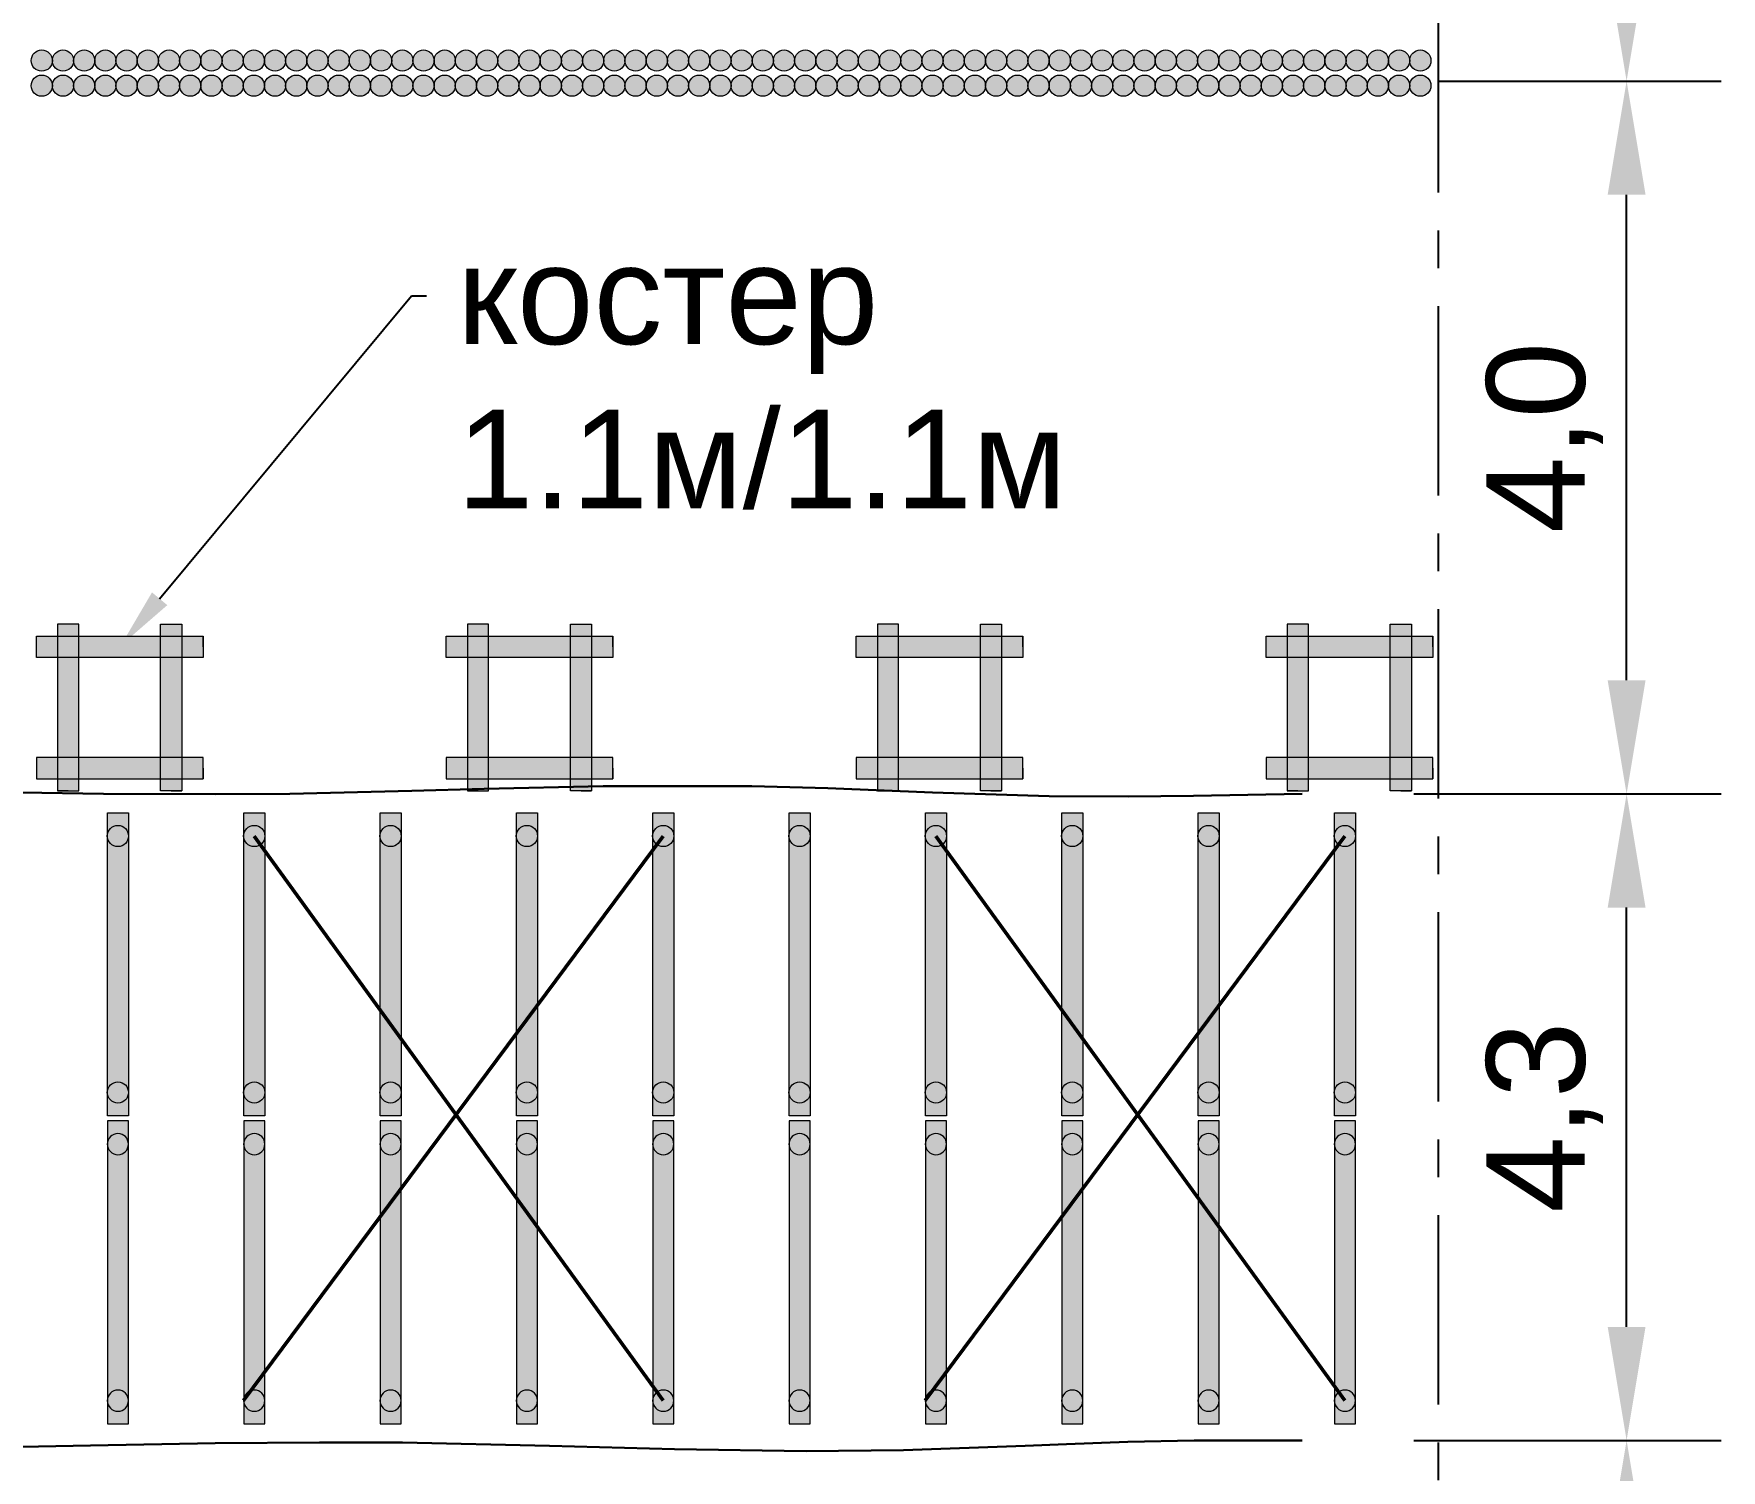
# Model space of a CAD drawing. Header units: inches. Extents: x 523 to 1492, y 69 to 539.
# Drawn here: x 631.4 to 653.68, y 452.55 to 471.51 of the extents above; entities that cross this region are included whole.
import ezdxf
from ezdxf import colors
from ezdxf.entities.mleader import LeaderData, LeaderLine
from ezdxf.math import Vec2, Vec3

# ---------------------------------------------------------------- set-up
doc = ezdxf.new("R2010")
doc.units = ezdxf.units.IN
doc.header["$MEASUREMENT"] = 0
doc.linetypes.add('CENTERX2', pattern=[4, 2.5, -0.5, 0.5, -0.5])
doc.styles.get("Standard").update_dxf_attribs({"font": 'arial.ttf'})
doc.dimstyles.new('ISO-25', dxfattribs={"dimtxt": 2.5, "dimasz": 2.5, "dimexe": 1.25, "dimexo": 0, "dimtad": 1, "dimdec": 0, "dimtxsty": 'Standard', "dimcen": 2.5, "dimadec": 0, "dimazin": 0, "dimtfac": 1, "dimtdec": 0, "dimtmove": 0, "dimatfit": 3, "dimfxl": 0, "dimarcsym": 0})

# ---------------------------------------------------------------- blocks, each defined once
blk = doc.blocks.new('Ш.Б. - 2.0м')
at = {"linetype": 'ByBlock', "lineweight": 15}
blk.add_hatch(color=254, dxfattribs=at).paths.add_polyline_path([(1918.55, -1430.91), (1918.55, -1432.31), (1938.55, -1432.31), (1938.55, -1430.91)])
at = {"color": 7, "linetype": 'ByBlock', "lineweight": 15}
blk.add_lwpolyline([(1918.55, -1430.91), (1918.55, -1432.31), (1938.55, -1432.31), (1938.55, -1430.91), (1918.55, -1430.91)], dxfattribs=at)
blk = doc.blocks.new('S - 140')
at = {"linetype": 'ByBlock', "lineweight": 15}
h = blk.add_hatch(color=7, dxfattribs=at)
edge = h.paths.add_edge_path()
edge.add_arc((1417, -1397), 70, 0, 360)
at = {"color": 7, "linetype": 'ByBlock', "lineweight": 15}
blk.add_circle((1417, -1397), 70, dxfattribs=at)
blk = doc.blocks.new('Руд.стойка 0.14 - 1.1')
at = {"linetype": 'ByBlock', "lineweight": 15}
blk.add_hatch(color=252, dxfattribs=at).paths.add_polyline_path([(2005.72, -1382.26), (2007.12, -1382.26), (2007.12, -1393.26), (2005.72, -1393.26)])
at = {"color": 7, "linetype": 'ByBlock', "lineweight": 15}
for p, q in [((2006.42, -1393.26), (2007.12, -1393.26)), ((2007.12, -1393.26), (2006.42, -1393.26))]:
    blk.add_line(p, q, dxfattribs=at)
blk.add_lwpolyline([(2005.72, -1382.26), (2007.12, -1382.26), (2007.12, -1393.26), (2005.72, -1393.26), (2005.72, -1382.26)], dxfattribs=at)
blk = doc.blocks.new('Костер 1.1х1.1м')
at = {"color": 7, "linetype": 'ByBlock', "lineweight": 15, "xscale": -1}
blk.add_blockref('Руд.стойка 0.14 - 1.1', (3966.37, -11.19), dxfattribs=at)
at = {"color": 7, "linetype": 'ByBlock', "lineweight": 15}
blk.add_blockref('Руд.стойка 0.14 - 1.1', (-39.67, -11.19), dxfattribs=at)
at = {"color": 7, "linetype": 'ByBlock', "lineweight": 15, "rotation": 90}
blk.add_blockref('Руд.стойка 0.14 - 1.1', (575.59, -3401.37), dxfattribs=at)
at = {"color": 7, "linetype": 'ByBlock', "lineweight": 15, "xscale": -1, "rotation": 90}
blk.add_blockref('Руд.стойка 0.14 - 1.1', (575.59, 603.47), dxfattribs=at)
blk = doc.blocks.new('*D229')
at = {"color": 0, "linetype": 'ByBlock', "lineweight": -2}
for p, q in [((649.946, 475.487), (653.678, 475.487)), ((652.428, 472.387), (652.428, 473.987)), ((649.946, 470.887), (653.678, 470.887))]:
    blk.add_line(p, q, dxfattribs=at)
at = {"color": 0, "linetype": 'ByBlock'}
for points in [[(652.178, 473.987), (652.678, 473.987), (652.428, 475.487)], [(652.178, 472.387), (652.678, 472.387), (652.428, 470.887)]]:
    blk.add_solid(points, dxfattribs=at)
at = {"layer": 'Defpoints', "color": 0, "linetype": 'ByBlock'}
for p in [(649.946, 475.487), (652.428, 475.487), (649.946, 470.887)]:
    blk.add_point(p, dxfattribs=at)
at = {"color": 0, "linetype": 'ByBlock', "lineweight": 15, "insert": (651.346, 472.921), "char_height": 1.3, "attachment_point": 5, "rotation": 90}
blk.add_mtext('2,3', dxfattribs=at)
blk = doc.blocks.new('*D233')
at = {"color": 0, "linetype": 'ByBlock', "lineweight": -2}
for p, q in [((649.617, 461.476), (653.678, 461.476)), ((652.428, 454.44), (652.428, 459.976)), ((649.617, 452.94), (653.678, 452.94))]:
    blk.add_line(p, q, dxfattribs=at)
at = {"color": 0, "linetype": 'ByBlock'}
for points in [[(652.178, 459.976), (652.678, 459.976), (652.428, 461.476)], [(652.178, 454.44), (652.678, 454.44), (652.428, 452.94)]]:
    blk.add_solid(points, dxfattribs=at)
at = {"layer": 'Defpoints', "color": 0, "linetype": 'ByBlock'}
for p in [(649.617, 461.476), (652.428, 461.476), (649.617, 452.94)]:
    blk.add_point(p, dxfattribs=at)
at = {"color": 0, "linetype": 'ByBlock', "lineweight": 15, "insert": (651.346, 457.208), "char_height": 1.3, "attachment_point": 5, "rotation": 90}
blk.add_mtext('4,3', dxfattribs=at)
blk = doc.blocks.new('*D234')
at = {"color": 0, "linetype": 'ByBlock', "lineweight": -2}
for p, q in [((649.946, 452.94), (653.678, 452.94)), ((652.428, 451.44), (652.428, 436.695)), ((649.32, 435.195), (653.678, 435.195))]:
    blk.add_line(p, q, dxfattribs=at)
at = {"color": 0, "linetype": 'ByBlock'}
for points in [[(652.178, 451.44), (652.678, 451.44), (652.428, 452.94)], [(652.178, 436.695), (652.678, 436.695), (652.428, 435.195)]]:
    blk.add_solid(points, dxfattribs=at)
at = {"layer": 'Defpoints', "color": 0, "linetype": 'ByBlock'}
for p in [(649.946, 452.94), (649.32, 435.195), (652.428, 435.195)]:
    blk.add_point(p, dxfattribs=at)
at = {"color": 0, "linetype": 'ByBlock', "lineweight": 15, "insert": (651.346, 444.067), "char_height": 1.3, "attachment_point": 5, "rotation": 90}
blk.add_mtext('8,0', dxfattribs=at)
blk = doc.blocks.new('*D235')
at = {"color": 0, "linetype": 'ByBlock', "lineweight": -2}
for p, q in [((649.946, 470.887), (653.678, 470.887)), ((652.428, 462.976), (652.428, 469.387)), ((649.946, 461.476), (653.678, 461.476))]:
    blk.add_line(p, q, dxfattribs=at)
at = {"color": 0, "linetype": 'ByBlock'}
for points in [[(652.178, 469.387), (652.678, 469.387), (652.428, 470.887)], [(652.178, 462.976), (652.678, 462.976), (652.428, 461.476)]]:
    blk.add_solid(points, dxfattribs=at)
at = {"layer": 'Defpoints', "color": 0, "linetype": 'ByBlock'}
for p in [(649.946, 470.887), (652.428, 470.887), (649.946, 461.476)]:
    blk.add_point(p, dxfattribs=at)
at = {"color": 0, "linetype": 'ByBlock', "lineweight": 15, "insert": (651.346, 466.181), "char_height": 1.3, "attachment_point": 5, "rotation": 90}
blk.add_mtext('4,0', dxfattribs=at)

msp = doc.modelspace()

# ---------------------------------------------------------------- linework, layer by layer
at = {"color": 7, "linetype": 'CENTERX2'}
msp.add_line((649.946, 257.415), (649.946, 487.554), dxfattribs=at)
at = {"lineweight": 50}
for p, q in [((639.709, 460.92), (634.169, 453.466)), ((648.709, 460.92), (643.169, 453.466))]:
    msp.add_line(p, q, dxfattribs=at)
at = {"color": 7, "linetype": 'ByBlock', "lineweight": 30}
for points in [[(648.146, 461.476), (646.71, 461.451), (645.846, 461.442), (644.806, 461.447), (643.265, 461.495), (641.883, 461.551), (640.879, 461.578), (638.915, 461.579), (637.343, 461.544), (636.389, 461.517), (634.78, 461.479), (633.804, 461.471), (632.317, 461.479), (631.232, 461.495)], [(631.003, 452.852), (632.146, 452.875), (633.792, 452.903), (635.171, 452.915), (636.268, 452.911), (638.207, 452.869), (639.859, 452.824), (641.595, 452.8), (642.88, 452.812), (644.489, 452.868), (645.035, 452.891), (645.843, 452.921), (646.72, 452.941), (648.146, 452.94)]]:
    msp.add_lwpolyline(points, dxfattribs=at)
at = {"lineweight": 50}
for points in [[(634.309, 460.92), (639.709, 453.466)], [(643.309, 460.92), (648.709, 453.466)]]:
    msp.add_lwpolyline(points, dxfattribs=at)

# ---------------------------------------------------------------- block references
at = {"color": 7, "linetype": 'ByBlock', "lineweight": 15}
for name, p, xscale, yscale, zscale in [('S - 140', (628.67, 473.952), 0.001999999999952706, 0.001999999999952706, 0.001999999999952706), ('S - 140', (628.95, 473.952), 0.001999999999952706, 0.001999999999952706, 0.001999999999952706), ('S - 140', (629.23, 473.952), 0.001999999999952706, 0.001999999999952706, 0.001999999999952706), ('S - 140', (629.51, 473.952), 0.001999999999952706, 0.001999999999952706, 0.001999999999952706), ('S - 140', (629.79, 473.952), 0.001999999999952706, 0.001999999999952706, 0.001999999999952706), ('S - 140', (630.07, 473.952), 0.001999999999952706, 0.001999999999952706, 0.001999999999952706), ('S - 140', (630.35, 473.952), 0.001999999999952706, 0.001999999999952706, 0.001999999999952706), ('S - 140', (630.63, 473.952), 0.001999999999952706, 0.001999999999952706, 0.001999999999952706), ('S - 140', (630.91, 473.952), 0.001999999999952706, 0.001999999999952706, 0.001999999999952706), ('S - 140', (631.19, 473.952), 0.001999999999952706, 0.001999999999952706, 0.001999999999952706), ('S - 140', (631.47, 473.952), 0.001999999999952706, 0.001999999999952706, 0.001999999999952706), ('S - 140', (631.75, 473.952), 0.001999999999952706, 0.001999999999952706, 0.001999999999952706), ('S - 140', (632.03, 473.952), 0.001999999999952706, 0.001999999999952706, 0.001999999999952706), ('S - 140', (632.31, 473.952), 0.001999999999952706, 0.001999999999952706, 0.001999999999952706), ('S - 140', (632.59, 473.952), 0.001999999999952706, 0.001999999999952706, 0.001999999999952706), ('S - 140', (632.87, 473.952), 0.001999999999952706, 0.001999999999952706, 0.001999999999952706), ('S - 140', (633.15, 473.952), 0.001999999999952706, 0.001999999999952706, 0.001999999999952706), ('S - 140', (633.43, 473.952), 0.001999999999952706, 0.001999999999952706, 0.001999999999952706), ('S - 140', (633.71, 473.952), 0.001999999999952706, 0.001999999999952706, 0.001999999999952706), ('S - 140', (633.99, 473.952), 0.001999999999952706, 0.001999999999952706, 0.001999999999952706), ('S - 140', (634.27, 473.952), 0.001999999999952706, 0.001999999999952706, 0.001999999999952706), ('S - 140', (634.55, 473.952), 0.001999999999952706, 0.001999999999952706, 0.001999999999952706), ('S - 140', (634.83, 473.952), 0.001999999999952706, 0.001999999999952706, 0.001999999999952706), ('S - 140', (635.11, 473.952), 0.001999999999952706, 0.001999999999952706, 0.001999999999952706), ('S - 140', (635.39, 473.952), 0.001999999999952706, 0.001999999999952706, 0.001999999999952706), ('S - 140', (635.67, 473.952), 0.001999999999952706, 0.001999999999952706, 0.001999999999952706), ('S - 140', (635.95, 473.952), 0.001999999999952706, 0.001999999999952706, 0.001999999999952706), ('S - 140', (636.23, 473.952), 0.001999999999952706, 0.001999999999952706, 0.001999999999952706), ('S - 140', (636.51, 473.952), 0.001999999999952706, 0.001999999999952706, 0.001999999999952706), ('S - 140', (636.79, 473.952), 0.001999999999952706, 0.001999999999952706, 0.001999999999952706), ('S - 140', (637.07, 473.952), 0.001999999999952706, 0.001999999999952706, 0.001999999999952706), ('S - 140', (637.35, 473.952), 0.001999999999952706, 0.001999999999952706, 0.001999999999952706), ('S - 140', (637.63, 473.952), 0.001999999999952706, 0.001999999999952706, 0.001999999999952706), ('S - 140', (637.91, 473.952), 0.001999999999952706, 0.001999999999952706, 0.001999999999952706), ('S - 140', (638.19, 473.952), 0.001999999999952706, 0.001999999999952706, 0.001999999999952706), ('S - 140', (638.47, 473.952), 0.001999999999952706, 0.001999999999952706, 0.001999999999952706), ('S - 140', (638.75, 473.952), 0.001999999999952706, 0.001999999999952706, 0.001999999999952706), ('S - 140', (639.03, 473.952), 0.001999999999952706, 0.001999999999952706, 0.001999999999952706), ('S - 140', (639.31, 473.952), 0.001999999999952706, 0.001999999999952706, 0.001999999999952706), ('S - 140', (639.59, 473.952), 0.001999999999952706, 0.001999999999952706, 0.001999999999952706), ('S - 140', (639.87, 473.952), 0.001999999999952706, 0.001999999999952706, 0.001999999999952706), ('S - 140', (640.15, 473.952), 0.001999999999952706, 0.001999999999952706, 0.001999999999952706), ('S - 140', (640.43, 473.952), 0.001999999999952706, 0.001999999999952706, 0.001999999999952706), ('S - 140', (640.71, 473.952), 0.001999999999952706, 0.001999999999952706, 0.001999999999952706), ('S - 140', (640.99, 473.952), 0.001999999999952706, 0.001999999999952706, 0.001999999999952706), ('S - 140', (641.27, 473.952), 0.001999999999952706, 0.001999999999952706, 0.001999999999952706), ('S - 140', (641.55, 473.952), 0.001999999999952706, 0.001999999999952706, 0.001999999999952706), ('S - 140', (641.83, 473.952), 0.001999999999952706, 0.001999999999952706, 0.001999999999952706), ('S - 140', (642.11, 473.952), 0.001999999999952706, 0.001999999999952706, 0.001999999999952706), ('S - 140', (642.39, 473.952), 0.001999999999952706, 0.001999999999952706, 0.001999999999952706), ('S - 140', (642.67, 473.952), 0.001999999999952706, 0.001999999999952706, 0.001999999999952706), ('S - 140', (642.95, 473.952), 0.001999999999952706, 0.001999999999952706, 0.001999999999952706), ('S - 140', (643.23, 473.952), 0.001999999999952706, 0.001999999999952706, 0.001999999999952706), ('S - 140', (643.51, 473.952), 0.001999999999952706, 0.001999999999952706, 0.001999999999952706), ('S - 140', (643.79, 473.952), 0.001999999999952706, 0.001999999999952706, 0.001999999999952706), ('S - 140', (644.07, 473.952), 0.001999999999952706, 0.001999999999952706, 0.001999999999952706), ('S - 140', (644.35, 473.952), 0.001999999999952706, 0.001999999999952706, 0.001999999999952706), ('S - 140', (644.63, 473.952), 0.001999999999952706, 0.001999999999952706, 0.001999999999952706), ('S - 140', (644.91, 473.952), 0.001999999999952706, 0.001999999999952706, 0.001999999999952706), ('S - 140', (645.19, 473.952), 0.001999999999952706, 0.001999999999952706, 0.001999999999952706), ('S - 140', (645.47, 473.952), 0.001999999999952706, 0.001999999999952706, 0.001999999999952706), ('S - 140', (645.75, 473.952), 0.001999999999952706, 0.001999999999952706, 0.001999999999952706), ('S - 140', (646.03, 473.952), 0.001999999999952706, 0.001999999999952706, 0.001999999999952706), ('S - 140', (646.31, 473.952), 0.001999999999952706, 0.001999999999952706, 0.001999999999952706), ('S - 140', (646.59, 473.952), 0.001999999999952706, 0.001999999999952706, 0.001999999999952706), ('S - 140', (646.87, 473.952), 0.001999999999952706, 0.001999999999952706, 0.001999999999952706), ('S - 140', (628.67, 473.62), 0.001999999999952706, 0.001999999999952706, 0.001999999999952706), ('S - 140', (628.95, 473.62), 0.001999999999952706, 0.001999999999952706, 0.001999999999952706), ('S - 140', (629.23, 473.62), 0.001999999999952706, 0.001999999999952706, 0.001999999999952706), ('S - 140', (629.51, 473.62), 0.001999999999952706, 0.001999999999952706, 0.001999999999952706), ('S - 140', (629.79, 473.62), 0.001999999999952706, 0.001999999999952706, 0.001999999999952706), ('S - 140', (630.07, 473.62), 0.001999999999952706, 0.001999999999952706, 0.001999999999952706), ('S - 140', (630.35, 473.62), 0.001999999999952706, 0.001999999999952706, 0.001999999999952706), ('S - 140', (630.63, 473.62), 0.001999999999952706, 0.001999999999952706, 0.001999999999952706), ('S - 140', (630.91, 473.62), 0.001999999999952706, 0.001999999999952706, 0.001999999999952706), ('S - 140', (631.19, 473.62), 0.001999999999952706, 0.001999999999952706, 0.001999999999952706), ('S - 140', (631.47, 473.62), 0.001999999999952706, 0.001999999999952706, 0.001999999999952706), ('S - 140', (631.75, 473.62), 0.001999999999952706, 0.001999999999952706, 0.001999999999952706), ('S - 140', (632.03, 473.62), 0.001999999999952706, 0.001999999999952706, 0.001999999999952706), ('S - 140', (632.31, 473.62), 0.001999999999952706, 0.001999999999952706, 0.001999999999952706), ('S - 140', (632.59, 473.62), 0.001999999999952706, 0.001999999999952706, 0.001999999999952706), ('S - 140', (632.87, 473.62), 0.001999999999952706, 0.001999999999952706, 0.001999999999952706), ('S - 140', (633.15, 473.62), 0.001999999999952706, 0.001999999999952706, 0.001999999999952706), ('S - 140', (633.43, 473.62), 0.001999999999952706, 0.001999999999952706, 0.001999999999952706), ('S - 140', (633.71, 473.62), 0.001999999999952706, 0.001999999999952706, 0.001999999999952706), ('S - 140', (633.99, 473.62), 0.001999999999952706, 0.001999999999952706, 0.001999999999952706), ('S - 140', (634.27, 473.62), 0.001999999999952706, 0.001999999999952706, 0.001999999999952706), ('S - 140', (634.55, 473.62), 0.001999999999952706, 0.001999999999952706, 0.001999999999952706), ('S - 140', (634.83, 473.62), 0.001999999999952706, 0.001999999999952706, 0.001999999999952706), ('S - 140', (635.11, 473.62), 0.001999999999952706, 0.001999999999952706, 0.001999999999952706), ('S - 140', (635.39, 473.62), 0.001999999999952706, 0.001999999999952706, 0.001999999999952706), ('S - 140', (635.67, 473.62), 0.001999999999952706, 0.001999999999952706, 0.001999999999952706), ('S - 140', (635.95, 473.62), 0.001999999999952706, 0.001999999999952706, 0.001999999999952706), ('S - 140', (636.23, 473.62), 0.001999999999952706, 0.001999999999952706, 0.001999999999952706), ('S - 140', (636.51, 473.62), 0.001999999999952706, 0.001999999999952706, 0.001999999999952706), ('S - 140', (636.79, 473.62), 0.001999999999952706, 0.001999999999952706, 0.001999999999952706), ('S - 140', (637.07, 473.62), 0.001999999999952706, 0.001999999999952706, 0.001999999999952706), ('S - 140', (637.35, 473.62), 0.001999999999952706, 0.001999999999952706, 0.001999999999952706), ('S - 140', (637.63, 473.62), 0.001999999999952706, 0.001999999999952706, 0.001999999999952706), ('S - 140', (637.91, 473.62), 0.001999999999952706, 0.001999999999952706, 0.001999999999952706), ('S - 140', (638.19, 473.62), 0.001999999999952706, 0.001999999999952706, 0.001999999999952706), ('S - 140', (638.47, 473.62), 0.001999999999952706, 0.001999999999952706, 0.001999999999952706), ('S - 140', (638.75, 473.62), 0.001999999999952706, 0.001999999999952706, 0.001999999999952706), ('S - 140', (639.03, 473.62), 0.001999999999952706, 0.001999999999952706, 0.001999999999952706), ('S - 140', (639.31, 473.62), 0.001999999999952706, 0.001999999999952706, 0.001999999999952706), ('S - 140', (639.59, 473.62), 0.001999999999952706, 0.001999999999952706, 0.001999999999952706), ('S - 140', (639.87, 473.62), 0.001999999999952706, 0.001999999999952706, 0.001999999999952706), ('S - 140', (640.15, 473.62), 0.001999999999952706, 0.001999999999952706, 0.001999999999952706), ('S - 140', (640.43, 473.62), 0.001999999999952706, 0.001999999999952706, 0.001999999999952706), ('S - 140', (640.71, 473.62), 0.001999999999952706, 0.001999999999952706, 0.001999999999952706), ('S - 140', (640.99, 473.62), 0.001999999999952706, 0.001999999999952706, 0.001999999999952706), ('S - 140', (641.27, 473.62), 0.001999999999952706, 0.001999999999952706, 0.001999999999952706), ('S - 140', (641.55, 473.62), 0.001999999999952706, 0.001999999999952706, 0.001999999999952706), ('S - 140', (641.83, 473.62), 0.001999999999952706, 0.001999999999952706, 0.001999999999952706), ('S - 140', (642.11, 473.62), 0.001999999999952706, 0.001999999999952706, 0.001999999999952706), ('S - 140', (642.39, 473.62), 0.001999999999952706, 0.001999999999952706, 0.001999999999952706), ('S - 140', (642.67, 473.62), 0.001999999999952706, 0.001999999999952706, 0.001999999999952706), ('S - 140', (642.95, 473.62), 0.001999999999952706, 0.001999999999952706, 0.001999999999952706), ('S - 140', (643.23, 473.62), 0.001999999999952706, 0.001999999999952706, 0.001999999999952706), ('S - 140', (643.51, 473.62), 0.001999999999952706, 0.001999999999952706, 0.001999999999952706), ('S - 140', (643.79, 473.62), 0.001999999999952706, 0.001999999999952706, 0.001999999999952706), ('S - 140', (644.07, 473.62), 0.001999999999952706, 0.001999999999952706, 0.001999999999952706), ('S - 140', (644.35, 473.62), 0.001999999999952706, 0.001999999999952706, 0.001999999999952706), ('S - 140', (644.63, 473.62), 0.001999999999952706, 0.001999999999952706, 0.001999999999952706), ('S - 140', (644.91, 473.62), 0.001999999999952706, 0.001999999999952706, 0.001999999999952706), ('S - 140', (645.19, 473.62), 0.001999999999952706, 0.001999999999952706, 0.001999999999952706), ('S - 140', (645.47, 473.62), 0.001999999999952706, 0.001999999999952706, 0.001999999999952706), ('S - 140', (645.75, 473.62), 0.001999999999952706, 0.001999999999952706, 0.001999999999952706), ('S - 140', (646.03, 473.62), 0.001999999999952706, 0.001999999999952706, 0.001999999999952706), ('S - 140', (646.31, 473.62), 0.001999999999952706, 0.001999999999952706, 0.001999999999952706), ('S - 140', (646.59, 473.62), 0.001999999999952706, 0.001999999999952706, 0.001999999999952706), ('S - 140', (646.87, 473.62), 0.001999999999952706, 0.001999999999952706, 0.001999999999952706), ('Костер 1.1х1.1м', (239.863, 742.407), 0.2000000000000455, 0.2000000000000455, 0.2000000000000455), ('Костер 1.1х1.1м', (245.274, 742.407), 0.2000000000000455, 0.2000000000000455, 0.2000000000000455), ('Костер 1.1х1.1м', (250.686, 742.407), 0.2000000000000455, 0.2000000000000455, 0.2000000000000455), ('Костер 1.1х1.1м', (256.098, 742.407), 0.2000000000000455, 0.2000000000000455, 0.2000000000000455)]:
    msp.add_blockref(name, p, dxfattribs=dict(at, xscale=xscale, yscale=yscale, zscale=zscale))
at = {"color": 7, "linetype": 'ByBlock', "lineweight": 15, "yscale": 0.1999999999999886, "rotation": 90}
for p, xscale, zscale in [((346.188, 844.937), -0.1999999999999886, 0.2), ((347.988, 844.937), -0.1999999999999886, 0.2), ((349.788, 844.937), -0.1999999999999886, 0.2), ((351.588, 844.937), -0.1999999999999886, 0.2), ((353.388, 844.937), -0.1999999999999886, 0.2), ((355.188, 844.937), -0.1999999999999886, 0.2), ((356.988, 844.937), -0.1999999999999886, 0.2), ((358.788, 844.937), -0.1999999999999886, 0.2), ((360.588, 844.937), -0.1999999999999886, 0.2), ((362.388, 844.937), -0.1999999999999886, 0.2), ((346.188, 69.449), 0.1999999999999886, 0.1999999999999886), ((347.988, 69.449), 0.1999999999999886, 0.1999999999999886), ((349.788, 69.449), 0.1999999999999886, 0.1999999999999886), ((351.588, 69.449), 0.1999999999999886, 0.1999999999999886), ((353.388, 69.449), 0.1999999999999886, 0.1999999999999886), ((355.188, 69.449), 0.1999999999999886, 0.1999999999999886), ((356.988, 69.449), 0.1999999999999886, 0.1999999999999886), ((358.788, 69.449), 0.1999999999999886, 0.1999999999999886), ((360.588, 69.449), 0.1999999999999886, 0.1999999999999886), ((362.388, 69.449), 0.1999999999999886, 0.1999999999999886)]:
    msp.add_blockref('Ш.Б. - 2.0м', p, dxfattribs=dict(at, xscale=xscale, zscale=zscale))
at = {"color": 7, "linetype": 'ByBlock', "lineweight": 15, "extrusion": (0, 0, -1), "yscale": 0.002000000000066393, "rotation": 90}
for p, xscale, zscale in [((-635.303, 463.754), -0.002000000000066393, -0.002000000000066393), ((-637.103, 463.754), -0.002000000000066393, -0.002000000000066393), ((-638.903, 463.754), -0.002000000000066393, -0.002000000000066393), ((-640.703, 463.754), -0.002000000000066393, -0.002000000000066393), ((-642.503, 463.754), -0.002000000000066393, -0.002000000000066393), ((-644.303, 463.754), -0.002000000000066393, -0.002000000000066393), ((-646.103, 463.754), -0.002000000000066393, -0.002000000000066393), ((-647.903, 463.754), -0.002000000000066393, -0.002000000000066393), ((-649.703, 463.754), -0.002000000000066393, -0.002000000000066393), ((-651.503, 463.754), -0.002000000000066393, -0.002000000000066393), ((-635.303, 460.368), -0.002000000000066393, -0.002000000000066393), ((-637.103, 460.368), -0.002000000000066393, -0.002000000000066393), ((-638.903, 460.368), -0.002000000000066393, -0.002000000000066393), ((-640.703, 460.368), -0.002000000000066393, -0.002000000000066393), ((-642.503, 460.368), -0.002000000000066393, -0.002000000000066393), ((-644.303, 460.368), -0.002000000000066393, -0.002000000000066393), ((-646.103, 460.368), -0.002000000000066393, -0.002000000000066393), ((-647.903, 460.368), -0.002000000000066393, -0.002000000000066393), ((-649.703, 460.368), -0.002000000000066393, -0.002000000000066393), ((-651.503, 460.368), -0.002000000000066393, -0.002000000000066393), ((-635.303, 454.018), 0.002000000000066393, -0.002), ((-637.103, 454.018), 0.002000000000066393, -0.002), ((-638.903, 454.018), 0.002000000000066393, -0.002), ((-640.703, 454.018), 0.002000000000066393, -0.002), ((-642.503, 454.018), 0.002000000000066393, -0.002), ((-644.303, 454.018), 0.002000000000066393, -0.002), ((-646.103, 454.018), 0.002000000000066393, -0.002), ((-647.903, 454.018), 0.002000000000066393, -0.002), ((-649.703, 454.018), 0.002000000000066393, -0.002), ((-651.503, 454.018), 0.002000000000066393, -0.002), ((-635.303, 450.632), 0.002000000000066393, -0.002), ((-637.103, 450.632), 0.002000000000066393, -0.002), ((-638.903, 450.632), 0.002000000000066393, -0.002), ((-640.703, 450.632), 0.002000000000066393, -0.002), ((-642.503, 450.632), 0.002000000000066393, -0.002), ((-644.303, 450.632), 0.002000000000066393, -0.002), ((-646.103, 450.632), 0.002000000000066393, -0.002), ((-647.903, 450.632), 0.002000000000066393, -0.002), ((-649.703, 450.632), 0.002000000000066393, -0.002), ((-651.503, 450.632), 0.002000000000066393, -0.002)]:
    msp.add_blockref('S - 140', p, dxfattribs=dict(at, xscale=xscale, zscale=zscale))

# ---------------------------------------------------------------- dimensions: what is measured, and where the dimension line sits
at = {"color": 7, "linetype": 'ByBlock', "lineweight": 15}
dim = msp.add_linear_dim(base=(652.428, 475.487), p1=(649.946, 470.887), p2=(649.946, 475.487), angle=90, text='2,3', dimstyle='ISO-25', override={"dimtxt": 1.3, "dimasz": 1.5, "dimgap": 0.3, "dimlfac": 100, "dimrnd": 0.05, "dimtmove": 1, "dimfxl": 1.25}, dxfattribs=at)
dim.commit()
dim.dimension.update_dxf_attribs({"geometry": '*D229', "text_midpoint": (652.428, 472.921), "dimtype": 160})
for base, p1, p2, text, picture, middle in [((652.428, 470.887), (649.946, 461.476), (649.946, 470.887), '4,0', '*D235', (651.346, 466.181)), ((652.428, 461.476), (649.617, 452.94), (649.617, 461.476), '4,3', '*D233', (651.346, 457.208)), ((652.428, 435.195), (649.946, 452.94), (649.32, 435.195), '8,0', '*D234', (651.346, 444.067))]:
    dim = msp.add_linear_dim(base=base, p1=p1, p2=p2, angle=90, text=text, dimstyle='ISO-25', override={"dimtxt": 1.3, "dimasz": 1.5, "dimgap": 0.3, "dimlfac": 100, "dimrnd": 0.05, "dimtmove": 1, "dimfxl": 1.25}, dxfattribs=at)
    dim.commit()
    dim.dimension.update_dxf_attribs({"geometry": picture, "text_midpoint": middle})

# ---------------------------------------------------------------- leaders
ml = msp.add_multileader_mtext('Standard', dxfattribs=at)
ml.set_content('костер\\P1.1м/1.1м', color=7)
ml.set_leader_properties()
ml.build(insert=Vec2(0, 0))
ml.multileader.update_dxf_attribs({"dogleg_length": 1, "arrow_head_size": 0.8})
ctx = ml.context
ctx.base_point, ctx.char_height, ctx.arrow_head_size, ctx.landing_gap_size, ctx.plane_origin = Vec3(636.585, 468.053), 1.3, 0.8, 0.4, Vec3(629.695, 461.173)
notes = []
notes.append((ctx, [(0, (1, 1, 0), (636.385, 468.053), (1, 0), 0.2, [(0, [(632.549, 463.437)], 0, [])])]))
ctx.mtext.insert, ctx.mtext.flow_direction = Vec3(636.985, 468.714), 5
for ctx, leaders in notes:
    for number, flags, end, landing, length, lines in leaders:
        leader = LeaderData()
        leader.index, (leader.has_last_leader_line, leader.has_dogleg_vector, leader.attachment_direction) = number, flags
        leader.last_leader_point, leader.dogleg_vector, leader.dogleg_length = Vec3(end), Vec3(landing), length
        for number, points, colour, breaks in lines:
            line = LeaderLine()
            line.index, line.vertices, line.color, line.breaks = number, Vec3.list(points), colors.encode_raw_color(colour), breaks
            leader.lines.append(line)
        ctx.leaders.append(leader)

doc.saveas('drawing.dxf')
